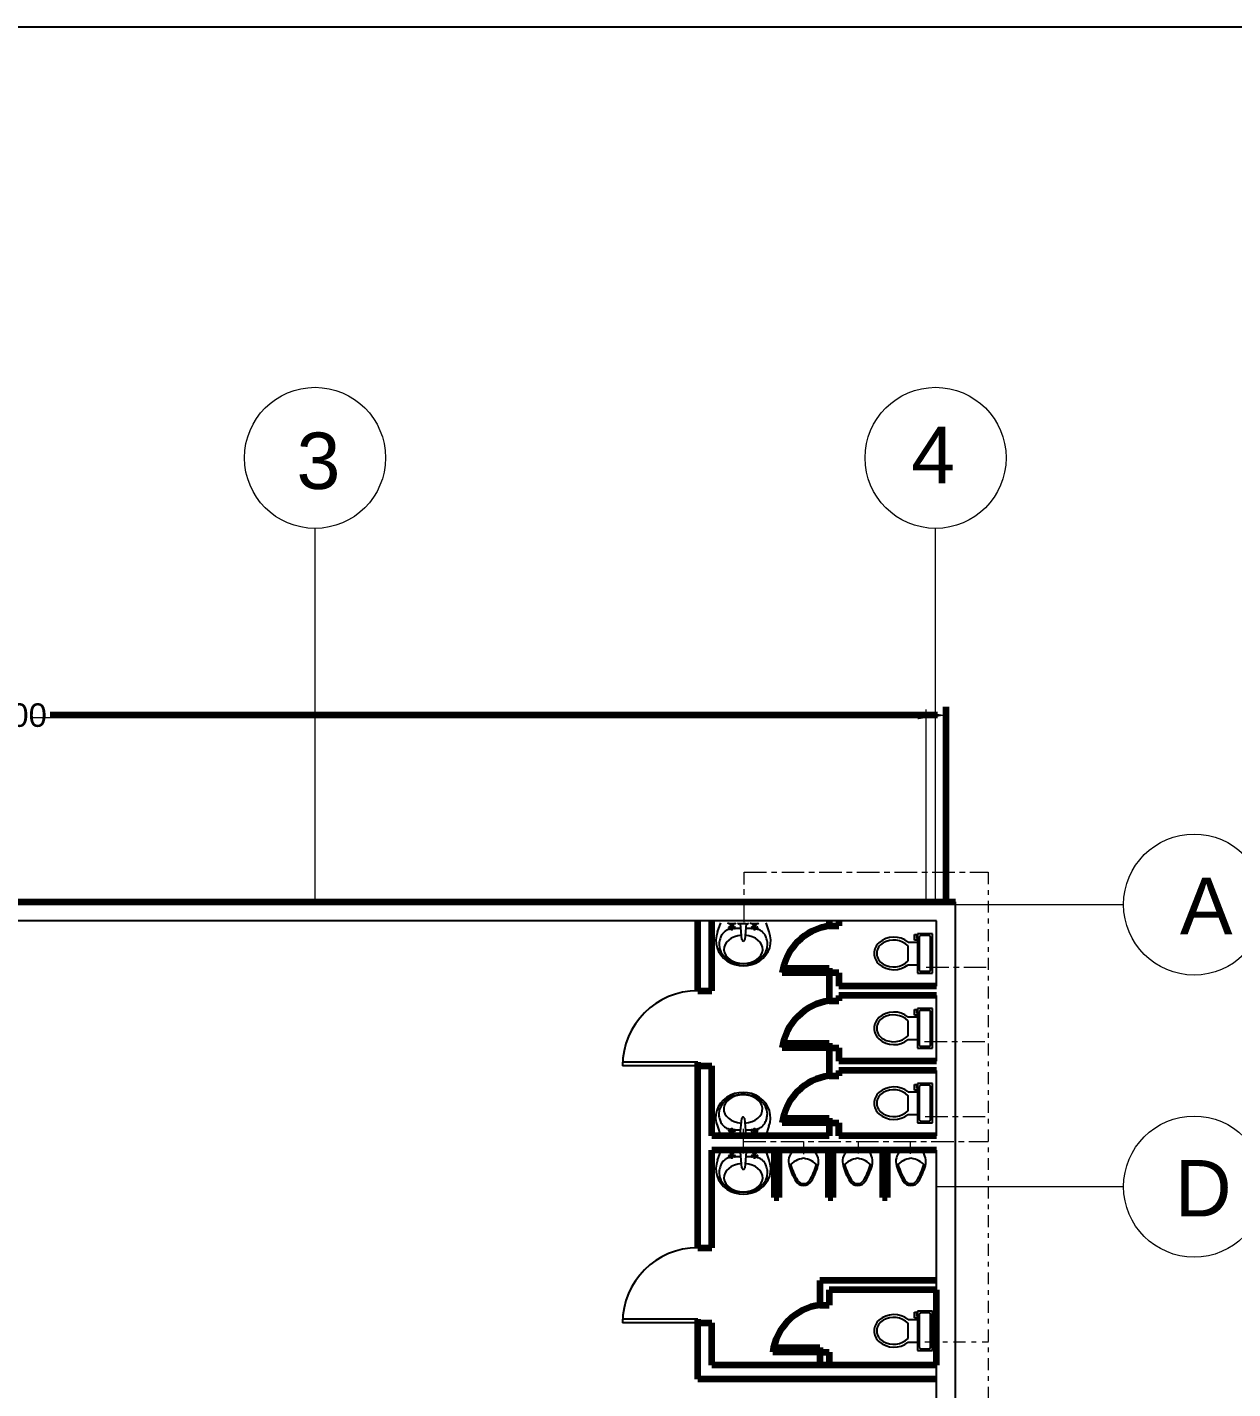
# Model space of a CAD drawing. Header units: millimetres. Extents: x 2391 to 3323, y 1596 to 2537.
# Drawn here: x 2777.02 to 2802.67, y 2199.11 to 2228.07 of the extents above; entities that cross this region are included whole.
import ezdxf

# ---------------------------------------------------------------- set-up
doc = ezdxf.new("R2010")
doc.units = ezdxf.units.MM
doc.linetypes.add('ACAD_ISO08W100', pattern=[36, 24, -3, 6, -3])
doc.linetypes.add('DASHDOT', pattern=[25.4, 12.7, -6.35, 0, -6.35])
for name, color, linetype in [('dimensions', 203, 'Continuous'), ('doors', 31, 'Continuous'), ('doors and windows schedule', 11, 'Continuous'), ('exterior wall', 140, 'Continuous'), ('interior wall', 191, 'Continuous'), ('Lightning text', 211, 'Continuous'), ('Plumbing symbols', 30, 'Continuous')]:
    doc.layers.add(name, color=color, linetype=linetype)
doc.styles.get("Standard").update_dxf_attribs({"font": 'arial.ttf'})

msp = doc.modelspace()

# ---------------------------------------------------------------- linework, layer by layer
at = {"color": 11, "true_color": 0xf27172}
msp.add_line((3009.654, 2228.067), (2684.734, 2228.067), dxfattribs=at)
at = {"color": 0, "linetype": 'ByBlock'}
for p, q in [((2791.71, 2208.825), (2791.775, 2209.021)), ((2791.921, 2209.021), (2791.939, 2209.01)), ((2791.939, 2208.874), (2791.923, 2208.868)), ((2791.939, 2209.01), (2791.955, 2209.004)), ((2791.957, 2208.879), (2791.939, 2208.874)), ((2791.942, 2208.922), (2791.94, 2208.914)), ((2791.94, 2208.914), (2791.942, 2208.906)), ((2791.947, 2208.927), (2791.942, 2208.922)), ((2791.942, 2208.906), (2791.947, 2208.901)), ((2791.955, 2208.929), (2791.947, 2208.927)), ((2791.947, 2208.901), (2791.955, 2208.899)), ((2791.955, 2209.004), (2792.075, 2209.004)), ((2791.968, 2208.999), (2791.955, 2209.004)), ((2791.962, 2208.927), (2791.955, 2208.929)), ((2791.955, 2208.899), (2791.962, 2208.901)), ((2791.974, 2208.884), (2791.957, 2208.879)), ((2791.968, 2208.922), (2791.962, 2208.927)), ((2791.962, 2208.901), (2791.968, 2208.906)), ((2791.979, 2208.99), (2791.968, 2208.999)), ((2791.985, 2208.922), (2791.968, 2208.922)), ((2791.97, 2208.914), (2791.968, 2208.922)), ((2791.968, 2208.906), (2791.97, 2208.914)), ((2791.985, 2208.906), (2791.968, 2208.906)), ((2791.991, 2208.887), (2791.974, 2208.884)), ((2791.987, 2208.978), (2791.979, 2208.99)), ((2792.045, 2208.982), (2791.985, 2208.982)), ((2791.987, 2208.929), (2791.985, 2208.914)), ((2791.985, 2208.914), (2791.987, 2208.899)), ((2791.991, 2208.965), (2791.987, 2208.978)), ((2791.992, 2208.944), (2791.987, 2208.929)), ((2791.987, 2208.899), (2791.992, 2208.884)), ((2791.992, 2208.951), (2791.991, 2208.965)), ((2792.037, 2208.951), (2791.992, 2208.951)), ((2791.992, 2208.951), (2791.992, 2208.944)), ((2791.992, 2208.944), (2792.037, 2208.944)), ((2791.992, 2208.884), (2792.003, 2208.878)), ((2792.002, 2208.922), (2792, 2208.914)), ((2792, 2208.914), (2792.002, 2208.906)), ((2792.007, 2208.927), (2792.002, 2208.922)), ((2792.002, 2208.906), (2792.007, 2208.901)), ((2792.003, 2208.878), (2792.015, 2208.877)), ((2792.015, 2208.929), (2792.007, 2208.927)), ((2792.007, 2208.901), (2792.015, 2208.899)), ((2792.022, 2208.927), (2792.015, 2208.929)), ((2792.015, 2208.899), (2792.022, 2208.901)), ((2792.015, 2208.877), (2792.027, 2208.878)), ((2792.028, 2208.922), (2792.022, 2208.927)), ((2792.022, 2208.901), (2792.028, 2208.906)), ((2792.027, 2208.878), (2792.037, 2208.884)), ((2792.03, 2208.914), (2792.028, 2208.922)), ((2792.028, 2208.906), (2792.03, 2208.914)), ((2792.038, 2208.964), (2792.037, 2208.951)), ((2792.037, 2208.944), (2792.037, 2208.951)), ((2792.043, 2208.929), (2792.037, 2208.944)), ((2792.037, 2208.884), (2792.043, 2208.899)), ((2792.042, 2208.976), (2792.038, 2208.964)), ((2792.044, 2208.895), (2792.041, 2208.894)), ((2792.049, 2208.987), (2792.042, 2208.976)), ((2792.045, 2208.914), (2792.043, 2208.929)), ((2792.043, 2208.899), (2792.045, 2208.914)), ((2792.044, 2208.922), (2792.062, 2208.922)), ((2792.062, 2208.906), (2792.044, 2208.906)), ((2792.061, 2208.896), (2792.044, 2208.895)), ((2792.059, 2208.996), (2792.049, 2208.987)), ((2792.07, 2209.001), (2792.059, 2208.996)), ((2792.062, 2208.922), (2792.06, 2208.914)), ((2792.06, 2208.914), (2792.062, 2208.906)), ((2792.078, 2208.897), (2792.061, 2208.896)), ((2792.067, 2208.927), (2792.062, 2208.922)), ((2792.062, 2208.906), (2792.067, 2208.901)), ((2792.075, 2208.929), (2792.067, 2208.927)), ((2792.067, 2208.901), (2792.075, 2208.899)), ((2792.082, 2209.004), (2792.07, 2209.001)), ((2792.075, 2209.004), (2792.087, 2209.005)), ((2792.082, 2208.927), (2792.075, 2208.929)), ((2792.075, 2208.899), (2792.082, 2208.901)), ((2792.095, 2208.897), (2792.078, 2208.897)), ((2792.088, 2208.922), (2792.082, 2208.927)), ((2792.082, 2208.901), (2792.088, 2208.906)), ((2792.087, 2209.005), (2792.097, 2209.01)), ((2792.09, 2208.914), (2792.088, 2208.922)), ((2792.088, 2208.906), (2792.09, 2208.914)), ((2792.111, 2208.897), (2792.095, 2208.897)), ((2792.097, 2209.01), (2792.107, 2209.021)), ((2792.127, 2208.897), (2792.111, 2208.897)), ((2792.143, 2208.897), (2792.127, 2208.897)), ((2792.137, 2209.021), (2792.138, 2209.014)), ((2792.138, 2209.014), (2792.141, 2209.007)), ((2792.141, 2209.007), (2792.146, 2209.002)), ((2792.143, 2208.897), (2792.143, 2208.897)), ((2792.158, 2208.897), (2792.143, 2208.897)), ((2792.146, 2209.002), (2792.153, 2208.999)), ((2792.153, 2208.999), (2792.16, 2208.999)), ((2792.173, 2208.897), (2792.158, 2208.897)), ((2792.197, 2208.999), (2792.16, 2208.999)), ((2792.188, 2208.897), (2792.173, 2208.897)), ((2792.206, 2208.897), (2792.188, 2208.897)), ((2792.317, 2208.999), (2792.197, 2208.999)), ((2792.227, 2208.661), (2792.197, 2208.999)), ((2792.317, 2208.999), (2792.287, 2208.661)), ((2792.326, 2208.897), (2792.308, 2208.897)), ((2792.317, 2208.999), (2792.347, 2208.999)), ((2792.342, 2208.897), (2792.326, 2208.897)), ((2792.358, 2208.897), (2792.342, 2208.897)), ((2792.347, 2208.999), (2792.355, 2208.999)), ((2792.355, 2208.999), (2792.362, 2209.002)), ((2792.374, 2208.897), (2792.358, 2208.897)), ((2792.362, 2209.002), (2792.367, 2209.007)), ((2792.367, 2209.007), (2792.37, 2209.014)), ((2792.37, 2209.014), (2792.37, 2209.021)), ((2792.389, 2208.897), (2792.374, 2208.897)), ((2792.389, 2208.897), (2792.389, 2208.897)), ((2792.405, 2208.897), (2792.389, 2208.897)), ((2792.401, 2209.021), (2792.419, 2209.01)), ((2792.42, 2208.897), (2792.405, 2208.897)), ((2792.419, 2209.01), (2792.435, 2209.004)), ((2792.422, 2208.922), (2792.42, 2208.914)), ((2792.42, 2208.914), (2792.422, 2208.906)), ((2792.435, 2208.897), (2792.42, 2208.897)), ((2792.428, 2208.927), (2792.422, 2208.922)), ((2792.422, 2208.906), (2792.428, 2208.901)), ((2792.435, 2208.929), (2792.428, 2208.927)), ((2792.428, 2208.901), (2792.435, 2208.899)), ((2792.435, 2209.004), (2792.555, 2209.004)), ((2792.448, 2208.999), (2792.435, 2209.004)), ((2792.443, 2208.927), (2792.435, 2208.929)), ((2792.435, 2208.899), (2792.443, 2208.901)), ((2792.449, 2208.896), (2792.435, 2208.897)), ((2792.448, 2208.922), (2792.443, 2208.927)), ((2792.443, 2208.901), (2792.448, 2208.906)), ((2792.459, 2208.99), (2792.448, 2208.999)), ((2792.45, 2208.914), (2792.448, 2208.922)), ((2792.465, 2208.922), (2792.448, 2208.922)), ((2792.448, 2208.906), (2792.45, 2208.914)), ((2792.465, 2208.906), (2792.448, 2208.906)), ((2792.468, 2208.895), (2792.449, 2208.896)), ((2792.467, 2208.978), (2792.459, 2208.99)), ((2792.525, 2208.982), (2792.465, 2208.982)), ((2792.467, 2208.929), (2792.465, 2208.914)), ((2792.465, 2208.914), (2792.467, 2208.899)), ((2792.472, 2208.965), (2792.467, 2208.978)), ((2792.473, 2208.944), (2792.467, 2208.929)), ((2792.467, 2208.899), (2792.473, 2208.884)), ((2792.473, 2208.951), (2792.472, 2208.965)), ((2792.518, 2208.951), (2792.473, 2208.951)), ((2792.473, 2208.951), (2792.473, 2208.944)), ((2792.473, 2208.944), (2792.518, 2208.944)), ((2792.473, 2208.884), (2792.483, 2208.878)), ((2792.482, 2208.922), (2792.48, 2208.914)), ((2792.48, 2208.914), (2792.482, 2208.906)), ((2792.488, 2208.927), (2792.482, 2208.922)), ((2792.482, 2208.906), (2792.488, 2208.901)), ((2792.483, 2208.878), (2792.495, 2208.877)), ((2792.495, 2208.929), (2792.488, 2208.927)), ((2792.488, 2208.901), (2792.495, 2208.899)), ((2792.503, 2208.927), (2792.495, 2208.929)), ((2792.495, 2208.899), (2792.503, 2208.901)), ((2792.495, 2208.877), (2792.507, 2208.878)), ((2792.508, 2208.922), (2792.503, 2208.927)), ((2792.503, 2208.901), (2792.508, 2208.906)), ((2792.507, 2208.878), (2792.518, 2208.884)), ((2792.51, 2208.914), (2792.508, 2208.922)), ((2792.508, 2208.906), (2792.51, 2208.914)), ((2792.522, 2208.976), (2792.518, 2208.964)), ((2792.518, 2208.964), (2792.518, 2208.951)), ((2792.518, 2208.944), (2792.518, 2208.951)), ((2792.523, 2208.929), (2792.518, 2208.944)), ((2792.518, 2208.884), (2792.523, 2208.899)), ((2792.526, 2208.887), (2792.519, 2208.889)), ((2792.529, 2208.987), (2792.522, 2208.976)), ((2792.525, 2208.914), (2792.523, 2208.929)), ((2792.523, 2208.899), (2792.525, 2208.914)), ((2792.525, 2208.922), (2792.542, 2208.922)), ((2792.542, 2208.906), (2792.525, 2208.906)), ((2792.543, 2208.884), (2792.526, 2208.887)), ((2792.539, 2208.996), (2792.529, 2208.987)), ((2792.55, 2209.001), (2792.539, 2208.996)), ((2792.542, 2208.922), (2792.54, 2208.914)), ((2792.54, 2208.914), (2792.542, 2208.906)), ((2792.548, 2208.927), (2792.542, 2208.922)), ((2792.542, 2208.906), (2792.548, 2208.901)), ((2792.559, 2208.879), (2792.543, 2208.884)), ((2792.555, 2208.929), (2792.548, 2208.927)), ((2792.548, 2208.901), (2792.555, 2208.899)), ((2792.563, 2209.004), (2792.55, 2209.001)), ((2792.555, 2209.004), (2792.567, 2209.005)), ((2792.563, 2208.927), (2792.555, 2208.929)), ((2792.555, 2208.899), (2792.563, 2208.901)), ((2792.576, 2208.874), (2792.559, 2208.879)), ((2792.568, 2208.922), (2792.563, 2208.927)), ((2792.563, 2208.901), (2792.568, 2208.906)), ((2792.567, 2209.005), (2792.577, 2209.01)), ((2792.57, 2208.914), (2792.568, 2208.922)), ((2792.568, 2208.906), (2792.57, 2208.914)), ((2792.593, 2208.868), (2792.576, 2208.874)), ((2792.577, 2209.01), (2792.587, 2209.021)), ((2792.805, 2208.825), (2792.74, 2209.021)), ((2791.742, 2208.58), (2791.741, 2208.566)), ((2791.745, 2208.606), (2791.742, 2208.58)), ((2791.749, 2208.632), (2791.745, 2208.606)), ((2791.755, 2208.657), (2791.749, 2208.632)), ((2791.762, 2208.681), (2791.755, 2208.657)), ((2791.769, 2208.704), (2791.762, 2208.681)), ((2791.778, 2208.726), (2791.769, 2208.704)), ((2791.787, 2208.745), (2791.778, 2208.726)), ((2791.778, 2208.726), (2791.778, 2208.726)), ((2791.797, 2208.764), (2791.787, 2208.745)), ((2791.808, 2208.78), (2791.797, 2208.764)), ((2791.82, 2208.795), (2791.808, 2208.78)), ((2791.833, 2208.809), (2791.82, 2208.795)), ((2791.846, 2208.822), (2791.833, 2208.809)), ((2791.86, 2208.833), (2791.846, 2208.822)), ((2791.875, 2208.843), (2791.86, 2208.833)), ((2791.89, 2208.853), (2791.875, 2208.843)), ((2791.875, 2208.843), (2791.875, 2208.843)), ((2791.906, 2208.861), (2791.89, 2208.853)), ((2791.923, 2208.868), (2791.906, 2208.861)), ((2792.227, 2208.661), (2792.229, 2208.652)), ((2792.229, 2208.652), (2792.233, 2208.644)), ((2792.233, 2208.644), (2792.24, 2208.637)), ((2792.24, 2208.637), (2792.248, 2208.633)), ((2792.248, 2208.633), (2792.257, 2208.631)), ((2792.257, 2208.631), (2792.267, 2208.633)), ((2792.267, 2208.633), (2792.275, 2208.637)), ((2792.275, 2208.637), (2792.282, 2208.644)), ((2792.282, 2208.644), (2792.286, 2208.652)), ((2792.286, 2208.652), (2792.287, 2208.661)), ((2792.609, 2208.861), (2792.593, 2208.868)), ((2792.625, 2208.853), (2792.609, 2208.861)), ((2792.64, 2208.843), (2792.625, 2208.853)), ((2792.64, 2208.843), (2792.64, 2208.843)), ((2792.655, 2208.833), (2792.64, 2208.843)), ((2792.669, 2208.822), (2792.655, 2208.833)), ((2792.682, 2208.809), (2792.669, 2208.822)), ((2792.695, 2208.795), (2792.682, 2208.809)), ((2792.707, 2208.78), (2792.695, 2208.795)), ((2792.718, 2208.764), (2792.707, 2208.78)), ((2792.728, 2208.745), (2792.718, 2208.764)), ((2792.737, 2208.726), (2792.728, 2208.745)), ((2792.737, 2208.726), (2792.737, 2208.726)), ((2792.746, 2208.704), (2792.737, 2208.726)), ((2792.753, 2208.681), (2792.746, 2208.704)), ((2792.76, 2208.657), (2792.753, 2208.681)), ((2792.766, 2208.632), (2792.76, 2208.657)), ((2792.77, 2208.606), (2792.766, 2208.632)), ((2792.773, 2208.58), (2792.77, 2208.606)), ((2792.774, 2208.566), (2792.773, 2208.58)), ((2795.765, 2208.608), (2795.959, 2208.608)), ((2795.899, 2208.768), (2795.939, 2208.768)), ((2795.899, 2208.648), (2795.899, 2208.768)), ((2795.959, 2208.648), (2795.899, 2208.648)), ((2795.939, 2208.768), (2795.939, 2208.688)), ((2795.939, 2208.688), (2795.959, 2208.688)), ((2795.959, 2208.788), (2795.959, 2207.948)), ((2796.279, 2208.788), (2795.959, 2208.788)), ((2795.999, 2208.708), (2795.999, 2208.028)), ((2796.199, 2208.748), (2796.039, 2208.748)), ((2796.239, 2208.028), (2796.239, 2208.708)), ((2796.279, 2207.948), (2796.279, 2208.788)), ((2795.765, 2208.208), (2795.765, 2208.528)), ((2795.765, 2208.128), (2795.959, 2208.128)), ((2795.959, 2207.948), (2796.279, 2207.948)), ((2796.039, 2207.988), (2796.199, 2207.988)), ((2795.899, 2207.176), (2795.939, 2207.176)), ((2795.899, 2207.056), (2795.899, 2207.176)), ((2795.939, 2207.176), (2795.939, 2207.096)), ((2795.959, 2207.196), (2795.959, 2206.356)), ((2796.279, 2207.196), (2795.959, 2207.196)), ((2796.199, 2207.156), (2796.039, 2207.156)), ((2796.279, 2206.356), (2796.279, 2207.196)), ((2795.765, 2207.016), (2795.959, 2207.016)), ((2795.765, 2206.616), (2795.765, 2206.936)), ((2795.959, 2207.056), (2795.899, 2207.056)), ((2795.939, 2207.096), (2795.959, 2207.096)), ((2795.999, 2207.116), (2795.999, 2206.436)), ((2796.239, 2206.436), (2796.239, 2207.116)), ((2795.765, 2206.536), (2795.959, 2206.536)), ((2795.959, 2206.356), (2796.279, 2206.356)), ((2796.039, 2206.396), (2796.199, 2206.396)), ((2795.765, 2205.423), (2795.959, 2205.423)), ((2795.899, 2205.583), (2795.939, 2205.583)), ((2795.899, 2205.463), (2795.899, 2205.583)), ((2795.959, 2205.463), (2795.899, 2205.463)), ((2795.939, 2205.583), (2795.939, 2205.503)), ((2795.939, 2205.503), (2795.959, 2205.503)), ((2795.959, 2205.603), (2795.959, 2204.763)), ((2796.279, 2205.603), (2795.959, 2205.603)), ((2795.999, 2205.523), (2795.999, 2204.843)), ((2796.199, 2205.563), (2796.039, 2205.563)), ((2796.239, 2204.843), (2796.239, 2205.523)), ((2796.279, 2204.763), (2796.279, 2205.603)), ((2795.765, 2205.023), (2795.765, 2205.343)), ((2791.735, 2204.95), (2791.736, 2204.936)), ((2791.736, 2204.936), (2791.739, 2204.91)), ((2791.739, 2204.91), (2791.744, 2204.884)), ((2791.744, 2204.884), (2791.749, 2204.859)), ((2791.749, 2204.859), (2791.756, 2204.835)), ((2791.756, 2204.835), (2791.763, 2204.812)), ((2792.192, 2204.517), (2792.222, 2204.855)), ((2792.223, 2204.864), (2792.222, 2204.855)), ((2792.227, 2204.872), (2792.223, 2204.864)), ((2792.234, 2204.879), (2792.227, 2204.872)), ((2792.242, 2204.883), (2792.234, 2204.879)), ((2792.252, 2204.885), (2792.242, 2204.883)), ((2792.261, 2204.883), (2792.252, 2204.885)), ((2792.269, 2204.879), (2792.261, 2204.883)), ((2792.276, 2204.872), (2792.269, 2204.879)), ((2792.28, 2204.864), (2792.276, 2204.872)), ((2792.282, 2204.855), (2792.28, 2204.864)), ((2792.282, 2204.855), (2792.312, 2204.517)), ((2792.74, 2204.812), (2792.748, 2204.835)), ((2792.748, 2204.835), (2792.754, 2204.859)), ((2792.754, 2204.859), (2792.76, 2204.884)), ((2792.76, 2204.884), (2792.764, 2204.91)), ((2792.764, 2204.91), (2792.767, 2204.936)), ((2792.767, 2204.936), (2792.768, 2204.95)), ((2795.765, 2204.943), (2795.959, 2204.943)), ((2791.704, 2204.691), (2791.769, 2204.495)), ((2791.763, 2204.812), (2791.772, 2204.791)), ((2791.772, 2204.791), (2791.781, 2204.771)), ((2791.772, 2204.791), (2791.772, 2204.791)), ((2791.781, 2204.771), (2791.791, 2204.753)), ((2791.791, 2204.753), (2791.802, 2204.736)), ((2791.802, 2204.736), (2791.814, 2204.721)), ((2791.814, 2204.721), (2791.827, 2204.707)), ((2791.827, 2204.707), (2791.84, 2204.694)), ((2791.84, 2204.694), (2791.854, 2204.683)), ((2791.854, 2204.683), (2791.869, 2204.673)), ((2791.869, 2204.673), (2791.884, 2204.664)), ((2791.869, 2204.673), (2791.869, 2204.673)), ((2791.884, 2204.664), (2791.9, 2204.655)), ((2791.9, 2204.655), (2791.916, 2204.648)), ((2791.916, 2204.648), (2791.933, 2204.642)), ((2791.933, 2204.642), (2791.95, 2204.637)), ((2791.941, 2204.61), (2791.939, 2204.602)), ((2791.939, 2204.602), (2791.941, 2204.595)), ((2791.947, 2204.615), (2791.941, 2204.61)), ((2791.941, 2204.595), (2791.947, 2204.589)), ((2791.954, 2204.617), (2791.947, 2204.615)), ((2791.947, 2204.589), (2791.954, 2204.587)), ((2791.95, 2204.637), (2791.966, 2204.632)), ((2791.962, 2204.615), (2791.954, 2204.617)), ((2791.954, 2204.587), (2791.962, 2204.589)), ((2791.967, 2204.61), (2791.962, 2204.615)), ((2791.962, 2204.589), (2791.967, 2204.595)), ((2791.966, 2204.632), (2791.983, 2204.629)), ((2791.967, 2204.61), (2791.984, 2204.61)), ((2791.969, 2204.602), (2791.967, 2204.61)), ((2791.967, 2204.595), (2791.969, 2204.602)), ((2791.984, 2204.595), (2791.967, 2204.595)), ((2791.97, 2204.521), (2791.98, 2204.529)), ((2791.98, 2204.529), (2791.987, 2204.54)), ((2791.983, 2204.629), (2791.99, 2204.627)), ((2791.986, 2204.618), (2791.984, 2204.602)), ((2791.984, 2204.602), (2791.986, 2204.587)), ((2791.984, 2204.535), (2792.044, 2204.535)), ((2791.992, 2204.632), (2791.986, 2204.618)), ((2791.986, 2204.587), (2791.992, 2204.572)), ((2791.987, 2204.54), (2791.991, 2204.552)), ((2791.991, 2204.552), (2791.992, 2204.565)), ((2792.002, 2204.638), (2791.992, 2204.632)), ((2792.037, 2204.572), (2791.992, 2204.572)), ((2791.992, 2204.572), (2791.992, 2204.565)), ((2791.992, 2204.565), (2792.037, 2204.565)), ((2792.001, 2204.61), (2791.999, 2204.602)), ((2791.999, 2204.602), (2792.001, 2204.595)), ((2792.007, 2204.615), (2792.001, 2204.61)), ((2792.001, 2204.595), (2792.007, 2204.589)), ((2792.014, 2204.64), (2792.002, 2204.638)), ((2792.014, 2204.617), (2792.007, 2204.615)), ((2792.007, 2204.589), (2792.014, 2204.587)), ((2792.026, 2204.638), (2792.014, 2204.64)), ((2792.022, 2204.615), (2792.014, 2204.617)), ((2792.014, 2204.587), (2792.022, 2204.589)), ((2792.027, 2204.61), (2792.022, 2204.615)), ((2792.022, 2204.589), (2792.027, 2204.595)), ((2792.037, 2204.632), (2792.026, 2204.638)), ((2792.029, 2204.602), (2792.027, 2204.61)), ((2792.027, 2204.595), (2792.029, 2204.602)), ((2792.042, 2204.618), (2792.037, 2204.632)), ((2792.037, 2204.572), (2792.042, 2204.587)), ((2792.037, 2204.565), (2792.037, 2204.572)), ((2792.037, 2204.565), (2792.038, 2204.551)), ((2792.038, 2204.551), (2792.042, 2204.538)), ((2792.041, 2204.621), (2792.06, 2204.62)), ((2792.044, 2204.602), (2792.042, 2204.618)), ((2792.042, 2204.587), (2792.044, 2204.602)), ((2792.042, 2204.538), (2792.05, 2204.526)), ((2792.044, 2204.61), (2792.061, 2204.61)), ((2792.044, 2204.595), (2792.061, 2204.595)), ((2792.05, 2204.526), (2792.061, 2204.518)), ((2792.061, 2204.61), (2792.059, 2204.602)), ((2792.059, 2204.602), (2792.061, 2204.595)), ((2792.06, 2204.62), (2792.075, 2204.619)), ((2792.067, 2204.615), (2792.061, 2204.61)), ((2792.061, 2204.595), (2792.067, 2204.589)), ((2792.074, 2204.617), (2792.067, 2204.615)), ((2792.067, 2204.589), (2792.074, 2204.587)), ((2792.082, 2204.615), (2792.074, 2204.617)), ((2792.074, 2204.587), (2792.082, 2204.589)), ((2792.075, 2204.619), (2792.089, 2204.619)), ((2792.087, 2204.61), (2792.082, 2204.615)), ((2792.082, 2204.589), (2792.087, 2204.595)), ((2792.089, 2204.602), (2792.087, 2204.61)), ((2792.087, 2204.595), (2792.089, 2204.602)), ((2792.089, 2204.619), (2792.104, 2204.619)), ((2792.104, 2204.619), (2792.12, 2204.619)), ((2792.12, 2204.619), (2792.135, 2204.619)), ((2792.12, 2204.619), (2792.12, 2204.619)), ((2792.135, 2204.619), (2792.151, 2204.619)), ((2792.151, 2204.619), (2792.167, 2204.619)), ((2792.167, 2204.619), (2792.184, 2204.619)), ((2792.184, 2204.619), (2792.201, 2204.619)), ((2792.303, 2204.619), (2792.321, 2204.619)), ((2792.321, 2204.619), (2792.336, 2204.619)), ((2792.336, 2204.619), (2792.351, 2204.619)), ((2792.351, 2204.619), (2792.366, 2204.619)), ((2792.366, 2204.619), (2792.382, 2204.619)), ((2792.366, 2204.619), (2792.366, 2204.619)), ((2792.382, 2204.619), (2792.398, 2204.619)), ((2792.398, 2204.619), (2792.414, 2204.619)), ((2792.414, 2204.619), (2792.431, 2204.62)), ((2792.421, 2204.61), (2792.419, 2204.602)), ((2792.419, 2204.602), (2792.421, 2204.595)), ((2792.427, 2204.615), (2792.421, 2204.61)), ((2792.421, 2204.595), (2792.427, 2204.589)), ((2792.434, 2204.617), (2792.427, 2204.615)), ((2792.427, 2204.589), (2792.434, 2204.587)), ((2792.431, 2204.62), (2792.448, 2204.62)), ((2792.442, 2204.615), (2792.434, 2204.617)), ((2792.434, 2204.587), (2792.442, 2204.589)), ((2792.447, 2204.61), (2792.442, 2204.615)), ((2792.442, 2204.589), (2792.447, 2204.595)), ((2792.449, 2204.602), (2792.447, 2204.61)), ((2792.447, 2204.61), (2792.465, 2204.61)), ((2792.447, 2204.595), (2792.449, 2204.602)), ((2792.465, 2204.595), (2792.447, 2204.595)), ((2792.448, 2204.62), (2792.465, 2204.622)), ((2792.451, 2204.521), (2792.46, 2204.529)), ((2792.46, 2204.529), (2792.467, 2204.54)), ((2792.466, 2204.618), (2792.464, 2204.602)), ((2792.464, 2204.602), (2792.466, 2204.587)), ((2792.464, 2204.535), (2792.524, 2204.535)), ((2792.465, 2204.622), (2792.468, 2204.622)), ((2792.472, 2204.632), (2792.466, 2204.618)), ((2792.466, 2204.587), (2792.472, 2204.572)), ((2792.467, 2204.54), (2792.471, 2204.552)), ((2792.471, 2204.552), (2792.472, 2204.565)), ((2792.482, 2204.638), (2792.472, 2204.632)), ((2792.517, 2204.572), (2792.472, 2204.572)), ((2792.472, 2204.572), (2792.472, 2204.565)), ((2792.472, 2204.565), (2792.517, 2204.565)), ((2792.481, 2204.61), (2792.479, 2204.602)), ((2792.479, 2204.602), (2792.481, 2204.595)), ((2792.487, 2204.615), (2792.481, 2204.61)), ((2792.481, 2204.595), (2792.487, 2204.589)), ((2792.494, 2204.64), (2792.482, 2204.638)), ((2792.494, 2204.617), (2792.487, 2204.615)), ((2792.487, 2204.589), (2792.494, 2204.587)), ((2792.506, 2204.638), (2792.494, 2204.64)), ((2792.502, 2204.615), (2792.494, 2204.617)), ((2792.494, 2204.587), (2792.502, 2204.589)), ((2792.507, 2204.61), (2792.502, 2204.615)), ((2792.502, 2204.589), (2792.507, 2204.595)), ((2792.517, 2204.632), (2792.506, 2204.638)), ((2792.509, 2204.602), (2792.507, 2204.61)), ((2792.507, 2204.595), (2792.509, 2204.602)), ((2792.522, 2204.618), (2792.517, 2204.632)), ((2792.517, 2204.572), (2792.522, 2204.587)), ((2792.517, 2204.565), (2792.517, 2204.572)), ((2792.517, 2204.565), (2792.518, 2204.551)), ((2792.518, 2204.629), (2792.535, 2204.632)), ((2792.518, 2204.551), (2792.522, 2204.538)), ((2792.524, 2204.602), (2792.522, 2204.618)), ((2792.522, 2204.587), (2792.524, 2204.602)), ((2792.522, 2204.538), (2792.531, 2204.526)), ((2792.524, 2204.61), (2792.541, 2204.61)), ((2792.524, 2204.595), (2792.541, 2204.595)), ((2792.531, 2204.526), (2792.541, 2204.518)), ((2792.535, 2204.632), (2792.552, 2204.637)), ((2792.541, 2204.61), (2792.539, 2204.602)), ((2792.539, 2204.602), (2792.541, 2204.595)), ((2792.547, 2204.615), (2792.541, 2204.61)), ((2792.541, 2204.595), (2792.547, 2204.589)), ((2792.554, 2204.617), (2792.547, 2204.615)), ((2792.547, 2204.589), (2792.554, 2204.587)), ((2792.552, 2204.637), (2792.57, 2204.642)), ((2792.562, 2204.615), (2792.554, 2204.617)), ((2792.554, 2204.587), (2792.562, 2204.589)), ((2792.567, 2204.61), (2792.562, 2204.615)), ((2792.562, 2204.589), (2792.567, 2204.595)), ((2792.569, 2204.602), (2792.567, 2204.61)), ((2792.567, 2204.595), (2792.569, 2204.602)), ((2792.57, 2204.642), (2792.587, 2204.648)), ((2792.587, 2204.648), (2792.603, 2204.655)), ((2792.603, 2204.655), (2792.619, 2204.664)), ((2792.619, 2204.664), (2792.634, 2204.673)), ((2792.634, 2204.673), (2792.649, 2204.683)), ((2792.634, 2204.673), (2792.634, 2204.673)), ((2792.649, 2204.683), (2792.663, 2204.694)), ((2792.663, 2204.694), (2792.677, 2204.707)), ((2792.677, 2204.707), (2792.689, 2204.721)), ((2792.689, 2204.721), (2792.701, 2204.736)), ((2792.701, 2204.736), (2792.712, 2204.753)), ((2792.712, 2204.753), (2792.722, 2204.771)), ((2792.722, 2204.771), (2792.731, 2204.791)), ((2792.731, 2204.791), (2792.74, 2204.812)), ((2792.731, 2204.791), (2792.731, 2204.791)), ((2792.799, 2204.691), (2792.734, 2204.495)), ((2795.959, 2204.763), (2796.279, 2204.763)), ((2796.039, 2204.803), (2796.199, 2204.803)), ((2791.932, 2204.506), (2791.922, 2204.495)), ((2791.942, 2204.511), (2791.932, 2204.506)), ((2791.954, 2204.512), (2791.942, 2204.511)), ((2791.947, 2204.512), (2791.959, 2204.515)), ((2792.074, 2204.512), (2791.954, 2204.512)), ((2791.959, 2204.515), (2791.97, 2204.521)), ((2792.061, 2204.518), (2792.074, 2204.512)), ((2792.09, 2204.506), (2792.074, 2204.512)), ((2792.108, 2204.495), (2792.09, 2204.506)), ((2792.142, 2204.509), (2792.139, 2204.502)), ((2792.139, 2204.502), (2792.139, 2204.495)), ((2792.147, 2204.515), (2792.142, 2204.509)), ((2792.154, 2204.517), (2792.147, 2204.515)), ((2792.162, 2204.517), (2792.154, 2204.517)), ((2792.192, 2204.517), (2792.162, 2204.517)), ((2792.192, 2204.517), (2792.312, 2204.517)), ((2792.312, 2204.517), (2792.349, 2204.517)), ((2792.357, 2204.517), (2792.349, 2204.517)), ((2792.363, 2204.514), (2792.357, 2204.517)), ((2792.368, 2204.509), (2792.363, 2204.514)), ((2792.371, 2204.502), (2792.368, 2204.509)), ((2792.372, 2204.495), (2792.371, 2204.502)), ((2792.412, 2204.506), (2792.402, 2204.495)), ((2792.423, 2204.511), (2792.412, 2204.506)), ((2792.434, 2204.512), (2792.423, 2204.511)), ((2792.427, 2204.512), (2792.439, 2204.515)), ((2792.554, 2204.512), (2792.434, 2204.512)), ((2792.439, 2204.515), (2792.451, 2204.521)), ((2792.541, 2204.518), (2792.554, 2204.512)), ((2792.57, 2204.506), (2792.554, 2204.512)), ((2792.588, 2204.495), (2792.57, 2204.506)), ((2791.71, 2203.97), (2791.775, 2204.166)), ((2791.833, 2203.953), (2791.82, 2203.94)), ((2791.846, 2203.966), (2791.833, 2203.953)), ((2791.86, 2203.977), (2791.846, 2203.966)), ((2791.875, 2203.987), (2791.86, 2203.977)), ((2791.89, 2203.997), (2791.875, 2203.987)), ((2791.875, 2203.987), (2791.875, 2203.987)), ((2791.906, 2204.005), (2791.89, 2203.997)), ((2791.923, 2204.012), (2791.906, 2204.005)), ((2791.921, 2204.166), (2791.939, 2204.154)), ((2791.939, 2204.018), (2791.923, 2204.012)), ((2791.939, 2204.154), (2791.955, 2204.148)), ((2791.957, 2204.023), (2791.939, 2204.018)), ((2791.942, 2204.066), (2791.94, 2204.058)), ((2791.94, 2204.058), (2791.942, 2204.051)), ((2791.947, 2204.071), (2791.942, 2204.066)), ((2791.942, 2204.051), (2791.947, 2204.045)), ((2791.955, 2204.073), (2791.947, 2204.071)), ((2791.947, 2204.045), (2791.955, 2204.043)), ((2791.955, 2204.148), (2792.075, 2204.148)), ((2791.968, 2204.143), (2791.955, 2204.148)), ((2791.962, 2204.071), (2791.955, 2204.073)), ((2791.955, 2204.043), (2791.962, 2204.045)), ((2791.974, 2204.028), (2791.957, 2204.023)), ((2791.968, 2204.066), (2791.962, 2204.071)), ((2791.962, 2204.045), (2791.968, 2204.051)), ((2791.979, 2204.134), (2791.968, 2204.143)), ((2791.985, 2204.066), (2791.968, 2204.066)), ((2791.97, 2204.058), (2791.968, 2204.066)), ((2791.968, 2204.051), (2791.97, 2204.058)), ((2791.985, 2204.051), (2791.968, 2204.051)), ((2791.991, 2204.031), (2791.974, 2204.028)), ((2791.987, 2204.123), (2791.979, 2204.134)), ((2792.045, 2204.126), (2791.985, 2204.126)), ((2791.987, 2204.074), (2791.985, 2204.058)), ((2791.985, 2204.058), (2791.987, 2204.043)), ((2791.991, 2204.109), (2791.987, 2204.123)), ((2791.992, 2204.088), (2791.987, 2204.074)), ((2791.987, 2204.043), (2791.992, 2204.028)), ((2791.992, 2204.096), (2791.991, 2204.109)), ((2792.037, 2204.096), (2791.992, 2204.096)), ((2791.992, 2204.096), (2791.992, 2204.088)), ((2791.992, 2204.088), (2792.037, 2204.088)), ((2791.992, 2204.028), (2792.003, 2204.022)), ((2792.002, 2204.066), (2792, 2204.058)), ((2792, 2204.058), (2792.002, 2204.051)), ((2792.007, 2204.071), (2792.002, 2204.066)), ((2792.002, 2204.051), (2792.007, 2204.045)), ((2792.003, 2204.022), (2792.015, 2204.021)), ((2792.015, 2204.073), (2792.007, 2204.071)), ((2792.007, 2204.045), (2792.015, 2204.043)), ((2792.022, 2204.071), (2792.015, 2204.073)), ((2792.015, 2204.043), (2792.022, 2204.045)), ((2792.015, 2204.021), (2792.027, 2204.022)), ((2792.028, 2204.066), (2792.022, 2204.071)), ((2792.022, 2204.045), (2792.028, 2204.051)), ((2792.027, 2204.022), (2792.037, 2204.028)), ((2792.03, 2204.058), (2792.028, 2204.066)), ((2792.028, 2204.051), (2792.03, 2204.058)), ((2792.038, 2204.108), (2792.037, 2204.096)), ((2792.037, 2204.088), (2792.037, 2204.096)), ((2792.043, 2204.074), (2792.037, 2204.088)), ((2792.037, 2204.028), (2792.043, 2204.043)), ((2792.042, 2204.12), (2792.038, 2204.108)), ((2792.044, 2204.039), (2792.041, 2204.038)), ((2792.049, 2204.131), (2792.042, 2204.12)), ((2792.045, 2204.058), (2792.043, 2204.074)), ((2792.043, 2204.043), (2792.045, 2204.058)), ((2792.044, 2204.066), (2792.062, 2204.066)), ((2792.062, 2204.051), (2792.044, 2204.051)), ((2792.061, 2204.04), (2792.044, 2204.039)), ((2792.059, 2204.14), (2792.049, 2204.131)), ((2792.07, 2204.145), (2792.059, 2204.14)), ((2792.062, 2204.066), (2792.06, 2204.058)), ((2792.06, 2204.058), (2792.062, 2204.051)), ((2792.078, 2204.041), (2792.061, 2204.04)), ((2792.067, 2204.071), (2792.062, 2204.066)), ((2792.062, 2204.051), (2792.067, 2204.045)), ((2792.075, 2204.073), (2792.067, 2204.071)), ((2792.067, 2204.045), (2792.075, 2204.043)), ((2792.082, 2204.148), (2792.07, 2204.145)), ((2792.075, 2204.148), (2792.087, 2204.149)), ((2792.082, 2204.071), (2792.075, 2204.073)), ((2792.075, 2204.043), (2792.082, 2204.045)), ((2792.095, 2204.041), (2792.078, 2204.041)), ((2792.088, 2204.066), (2792.082, 2204.071)), ((2792.082, 2204.045), (2792.088, 2204.051)), ((2792.087, 2204.149), (2792.097, 2204.155)), ((2792.09, 2204.058), (2792.088, 2204.066)), ((2792.088, 2204.051), (2792.09, 2204.058)), ((2792.111, 2204.041), (2792.095, 2204.041)), ((2792.097, 2204.155), (2792.107, 2204.166)), ((2792.127, 2204.041), (2792.111, 2204.041)), ((2792.143, 2204.041), (2792.127, 2204.041)), ((2792.137, 2204.166), (2792.138, 2204.158)), ((2792.138, 2204.158), (2792.141, 2204.151)), ((2792.141, 2204.151), (2792.146, 2204.146)), ((2792.143, 2204.041), (2792.143, 2204.041)), ((2792.158, 2204.041), (2792.143, 2204.041)), ((2792.146, 2204.146), (2792.153, 2204.143)), ((2792.153, 2204.143), (2792.16, 2204.143)), ((2792.173, 2204.041), (2792.158, 2204.041)), ((2792.197, 2204.143), (2792.16, 2204.143)), ((2792.188, 2204.041), (2792.173, 2204.041)), ((2792.206, 2204.041), (2792.188, 2204.041)), ((2792.317, 2204.143), (2792.197, 2204.143)), ((2792.227, 2203.805), (2792.197, 2204.143)), ((2792.317, 2204.143), (2792.287, 2203.805)), ((2792.326, 2204.041), (2792.308, 2204.041)), ((2792.317, 2204.143), (2792.347, 2204.143)), ((2792.342, 2204.041), (2792.326, 2204.041)), ((2792.358, 2204.041), (2792.342, 2204.041)), ((2792.347, 2204.143), (2792.355, 2204.143)), ((2792.355, 2204.143), (2792.362, 2204.146)), ((2792.374, 2204.041), (2792.358, 2204.041)), ((2792.362, 2204.146), (2792.367, 2204.151)), ((2792.367, 2204.151), (2792.37, 2204.158)), ((2792.37, 2204.158), (2792.37, 2204.166)), ((2792.389, 2204.041), (2792.374, 2204.041)), ((2792.389, 2204.041), (2792.389, 2204.041)), ((2792.405, 2204.041), (2792.389, 2204.041)), ((2792.401, 2204.166), (2792.419, 2204.154)), ((2792.42, 2204.041), (2792.405, 2204.041)), ((2792.419, 2204.154), (2792.435, 2204.148)), ((2792.422, 2204.066), (2792.42, 2204.058)), ((2792.42, 2204.058), (2792.422, 2204.051)), ((2792.435, 2204.041), (2792.42, 2204.041)), ((2792.428, 2204.071), (2792.422, 2204.066)), ((2792.422, 2204.051), (2792.428, 2204.045)), ((2792.435, 2204.073), (2792.428, 2204.071)), ((2792.428, 2204.045), (2792.435, 2204.043)), ((2792.435, 2204.148), (2792.555, 2204.148)), ((2792.448, 2204.143), (2792.435, 2204.148)), ((2792.443, 2204.071), (2792.435, 2204.073)), ((2792.435, 2204.043), (2792.443, 2204.045)), ((2792.449, 2204.04), (2792.435, 2204.041)), ((2792.448, 2204.066), (2792.443, 2204.071)), ((2792.443, 2204.045), (2792.448, 2204.051)), ((2792.459, 2204.134), (2792.448, 2204.143)), ((2792.45, 2204.058), (2792.448, 2204.066)), ((2792.465, 2204.066), (2792.448, 2204.066)), ((2792.448, 2204.051), (2792.45, 2204.058)), ((2792.465, 2204.051), (2792.448, 2204.051)), ((2792.468, 2204.039), (2792.449, 2204.04)), ((2792.467, 2204.123), (2792.459, 2204.134)), ((2792.525, 2204.126), (2792.465, 2204.126)), ((2792.467, 2204.074), (2792.465, 2204.058)), ((2792.465, 2204.058), (2792.467, 2204.043)), ((2792.472, 2204.109), (2792.467, 2204.123)), ((2792.473, 2204.088), (2792.467, 2204.074)), ((2792.467, 2204.043), (2792.473, 2204.028)), ((2792.473, 2204.096), (2792.472, 2204.109)), ((2792.518, 2204.096), (2792.473, 2204.096)), ((2792.473, 2204.096), (2792.473, 2204.088)), ((2792.473, 2204.088), (2792.518, 2204.088)), ((2792.473, 2204.028), (2792.483, 2204.022)), ((2792.482, 2204.066), (2792.48, 2204.058)), ((2792.48, 2204.058), (2792.482, 2204.051)), ((2792.488, 2204.071), (2792.482, 2204.066)), ((2792.482, 2204.051), (2792.488, 2204.045)), ((2792.483, 2204.022), (2792.495, 2204.021)), ((2792.495, 2204.073), (2792.488, 2204.071)), ((2792.488, 2204.045), (2792.495, 2204.043)), ((2792.503, 2204.071), (2792.495, 2204.073)), ((2792.495, 2204.043), (2792.503, 2204.045)), ((2792.495, 2204.021), (2792.507, 2204.022)), ((2792.508, 2204.066), (2792.503, 2204.071)), ((2792.503, 2204.045), (2792.508, 2204.051)), ((2792.507, 2204.022), (2792.518, 2204.028)), ((2792.51, 2204.058), (2792.508, 2204.066)), ((2792.508, 2204.051), (2792.51, 2204.058)), ((2792.522, 2204.12), (2792.518, 2204.108)), ((2792.518, 2204.108), (2792.518, 2204.096)), ((2792.518, 2204.088), (2792.518, 2204.096)), ((2792.523, 2204.074), (2792.518, 2204.088)), ((2792.518, 2204.028), (2792.523, 2204.043)), ((2792.526, 2204.032), (2792.519, 2204.033)), ((2792.529, 2204.131), (2792.522, 2204.12)), ((2792.525, 2204.058), (2792.523, 2204.074)), ((2792.523, 2204.043), (2792.525, 2204.058)), ((2792.525, 2204.066), (2792.542, 2204.066)), ((2792.542, 2204.051), (2792.525, 2204.051)), ((2792.543, 2204.028), (2792.526, 2204.032)), ((2792.539, 2204.14), (2792.529, 2204.131)), ((2792.55, 2204.145), (2792.539, 2204.14)), ((2792.542, 2204.066), (2792.54, 2204.058)), ((2792.54, 2204.058), (2792.542, 2204.051)), ((2792.548, 2204.071), (2792.542, 2204.066)), ((2792.542, 2204.051), (2792.548, 2204.045)), ((2792.559, 2204.023), (2792.543, 2204.028)), ((2792.555, 2204.073), (2792.548, 2204.071)), ((2792.548, 2204.045), (2792.555, 2204.043)), ((2792.563, 2204.148), (2792.55, 2204.145)), ((2792.555, 2204.148), (2792.567, 2204.149)), ((2792.563, 2204.071), (2792.555, 2204.073)), ((2792.555, 2204.043), (2792.563, 2204.045)), ((2792.576, 2204.018), (2792.559, 2204.023)), ((2792.568, 2204.066), (2792.563, 2204.071)), ((2792.563, 2204.045), (2792.568, 2204.051)), ((2792.567, 2204.149), (2792.577, 2204.155)), ((2792.57, 2204.058), (2792.568, 2204.066)), ((2792.568, 2204.051), (2792.57, 2204.058)), ((2792.593, 2204.012), (2792.576, 2204.018)), ((2792.577, 2204.155), (2792.587, 2204.166)), ((2792.609, 2204.005), (2792.593, 2204.012)), ((2792.625, 2203.997), (2792.609, 2204.005)), ((2792.64, 2203.987), (2792.625, 2203.997)), ((2792.64, 2203.987), (2792.64, 2203.987)), ((2792.655, 2203.977), (2792.64, 2203.987)), ((2792.669, 2203.966), (2792.655, 2203.977)), ((2792.682, 2203.953), (2792.669, 2203.966)), ((2792.695, 2203.94), (2792.682, 2203.953)), ((2792.805, 2203.97), (2792.74, 2204.166)), ((2793.764, 2204.166), (2793.311, 2204.166)), ((2794.913, 2204.166), (2794.46, 2204.166)), ((2796.049, 2204.166), (2795.596, 2204.166)), ((2791.742, 2203.724), (2791.741, 2203.71)), ((2791.745, 2203.75), (2791.742, 2203.724)), ((2791.749, 2203.776), (2791.745, 2203.75)), ((2791.755, 2203.801), (2791.749, 2203.776)), ((2791.762, 2203.825), (2791.755, 2203.801)), ((2791.769, 2203.848), (2791.762, 2203.825)), ((2791.778, 2203.87), (2791.769, 2203.848)), ((2791.787, 2203.889), (2791.778, 2203.87)), ((2791.778, 2203.87), (2791.778, 2203.87)), ((2791.797, 2203.908), (2791.787, 2203.889)), ((2791.808, 2203.924), (2791.797, 2203.908)), ((2791.82, 2203.94), (2791.808, 2203.924)), ((2792.227, 2203.805), (2792.229, 2203.796)), ((2792.229, 2203.796), (2792.233, 2203.788)), ((2792.233, 2203.788), (2792.24, 2203.781)), ((2792.24, 2203.781), (2792.248, 2203.777)), ((2792.248, 2203.777), (2792.257, 2203.775)), ((2792.257, 2203.775), (2792.267, 2203.777)), ((2792.267, 2203.777), (2792.275, 2203.781)), ((2792.275, 2203.781), (2792.282, 2203.788)), ((2792.282, 2203.788), (2792.286, 2203.796)), ((2792.286, 2203.796), (2792.287, 2203.805)), ((2792.707, 2203.924), (2792.695, 2203.94)), ((2792.718, 2203.908), (2792.707, 2203.924)), ((2792.728, 2203.889), (2792.718, 2203.908)), ((2792.737, 2203.87), (2792.728, 2203.889)), ((2792.737, 2203.87), (2792.737, 2203.87)), ((2792.746, 2203.848), (2792.737, 2203.87)), ((2792.753, 2203.825), (2792.746, 2203.848)), ((2792.76, 2203.801), (2792.753, 2203.825)), ((2792.766, 2203.776), (2792.76, 2203.801)), ((2792.77, 2203.75), (2792.766, 2203.776)), ((2792.773, 2203.724), (2792.77, 2203.75)), ((2792.774, 2203.71), (2792.773, 2203.724)), ((2795.959, 2200.761), (2795.959, 2199.921)), ((2796.279, 2200.761), (2795.959, 2200.761)), ((2796.279, 2199.921), (2796.279, 2200.761)), ((2795.765, 2200.581), (2795.959, 2200.581)), ((2795.765, 2200.181), (2795.765, 2200.501)), ((2795.899, 2200.741), (2795.939, 2200.741)), ((2795.899, 2200.621), (2795.899, 2200.741)), ((2795.959, 2200.621), (2795.899, 2200.621)), ((2795.939, 2200.741), (2795.939, 2200.661)), ((2795.939, 2200.661), (2795.959, 2200.661)), ((2795.999, 2200.681), (2795.999, 2200.001)), ((2796.199, 2200.721), (2796.039, 2200.721)), ((2796.239, 2200.001), (2796.239, 2200.681)), ((2795.765, 2200.101), (2795.959, 2200.101)), ((2795.959, 2199.921), (2796.279, 2199.921)), ((2796.039, 2199.961), (2796.199, 2199.961))]:
    msp.add_line(p, q, dxfattribs=at)
for centre, radius, start, end in [((2795.339, 2208.368), 0.3, 131.0789, 228.9209), ((2795.357, 2208.368), 0.26, 119.5765, 240.4233), ((2795.462, 2208.227), 0.487, 51.4691, 131.0789), ((2795.452, 2208.2), 0.453, 46.3677, 119.5765), ((2796.034, 2208.713), 0.0354, 81.8699, 188.1301), ((2796.204, 2208.713), 0.0354, 351.8699, 98.1301), ((2795.462, 2208.509), 0.487, 228.9209, 308.5307), ((2795.452, 2208.536), 0.453, 240.4233, 313.6321), ((2796.034, 2208.023), 0.0354, 171.8699, 278.1301), ((2796.204, 2208.023), 0.0354, 261.8699, 8.1301), ((2796.034, 2207.121), 0.0354, 81.8699, 188.1301), ((2796.204, 2207.121), 0.0354, 351.8699, 98.1301), ((2795.339, 2206.776), 0.3, 131.0789, 228.9209), ((2795.357, 2206.776), 0.26, 119.5765, 240.4233), ((2795.462, 2206.635), 0.487, 51.4691, 131.0789), ((2795.452, 2206.608), 0.453, 46.3677, 119.5765), ((2795.452, 2206.944), 0.453, 240.4233, 313.6321), ((2795.462, 2206.916), 0.487, 228.9209, 308.5307), ((2796.034, 2206.431), 0.0354, 171.8699, 278.1301), ((2796.204, 2206.431), 0.0354, 261.8699, 8.1301), ((2795.339, 2205.183), 0.3, 131.0789, 228.9209), ((2795.357, 2205.183), 0.26, 119.5765, 240.4233), ((2795.462, 2205.042), 0.487, 51.4691, 131.0789), ((2795.452, 2205.015), 0.453, 46.3677, 119.5765), ((2796.034, 2205.528), 0.0354, 81.8699, 188.1301), ((2796.204, 2205.528), 0.0354, 351.8699, 98.1301), ((2795.462, 2205.324), 0.487, 228.9209, 308.5307), ((2795.452, 2205.351), 0.453, 240.4233, 313.6321), ((2796.034, 2204.838), 0.0354, 171.8699, 278.1301), ((2796.204, 2204.838), 0.0354, 261.8699, 8.1301), ((2793.538, 2203.94), 0.32, 135.0631, 196.3615), ((2793.6, 2203.518), 0.496, 97.1624, 138.0055), ((2793.476, 2203.518), 0.496, 41.9945, 82.8376), ((2793.538, 2203.94), 0.32, 343.6385, 44.9369), ((2794.687, 2203.94), 0.32, 135.0631, 196.3615), ((2794.749, 2203.518), 0.496, 97.1624, 138.0055), ((2794.625, 2203.518), 0.496, 41.9945, 82.8376), ((2794.687, 2203.94), 0.32, 343.6385, 44.9369), ((2795.822, 2203.94), 0.32, 135.0631, 196.3615), ((2795.884, 2203.518), 0.496, 97.1624, 138.0055), ((2795.761, 2203.518), 0.496, 41.9945, 82.8376), ((2795.822, 2203.94), 0.32, 343.6385, 44.9369), ((2794.549, 2204.234), 1.373, 196.2552, 211.1159), ((2794.549, 2204.234), 1.333, 195.294, 211.1159), ((2792.527, 2204.234), 1.333, 328.8841, 344.706), ((2792.527, 2204.234), 1.373, 328.8841, 343.7448), ((2795.698, 2204.234), 1.373, 196.2552, 211.1159), ((2795.698, 2204.234), 1.333, 195.294, 211.1159), ((2793.676, 2204.234), 1.333, 328.8841, 344.706), ((2793.676, 2204.234), 1.373, 328.8841, 343.7448), ((2796.834, 2204.234), 1.373, 196.2552, 211.1159), ((2796.834, 2204.234), 1.333, 195.294, 211.1159), ((2794.811, 2204.234), 1.333, 328.8841, 344.706), ((2794.811, 2204.234), 1.373, 328.8841, 343.7448), ((2793.538, 2203.624), 0.192, 211.1159, 328.8841), ((2793.538, 2203.624), 0.152, 211.1159, 328.8841), ((2794.687, 2203.624), 0.192, 211.1159, 328.8841), ((2794.687, 2203.624), 0.152, 211.1159, 328.8841), ((2795.822, 2203.624), 0.192, 211.1159, 328.8841), ((2795.822, 2203.624), 0.152, 211.1159, 328.8841), ((2795.339, 2200.341), 0.3, 131.0789, 228.9209), ((2795.357, 2200.341), 0.26, 119.5765, 240.4233), ((2795.462, 2200.2), 0.487, 51.4691, 131.0789), ((2795.452, 2200.173), 0.453, 46.3677, 119.5765), ((2796.034, 2200.686), 0.0354, 81.8699, 188.1301), ((2796.204, 2200.686), 0.0354, 351.8699, 98.1301), ((2795.462, 2200.481), 0.487, 228.9209, 308.5307), ((2795.452, 2200.509), 0.453, 240.4233, 313.6321), ((2796.034, 2199.996), 0.0354, 171.8699, 278.1301), ((2796.204, 2199.996), 0.0354, 261.8699, 8.1301)]:
    msp.add_arc(centre, radius, start, end, dxfattribs=at)
for centre, major_axis, ratio, start_param, end_param in [((2792.257, 2208.639), (0.584, 0), 0.916316, 2.786438, 6.63834), ((2792.257, 2208.456), (0.412, 0), 0.730435, 1.664123, 7.760732), ((2792.257, 2208.566), (0.517, 0), 0.815274, 3.141593, 6.283185), ((2792.252, 2204.877), (-0.584, 0), 0.916316, 2.786438, 6.63834), ((2792.252, 2204.95), (-0.517, 0), 0.815274, 3.141593, 6.283185), ((2792.252, 2205.06), (-0.412, 0), 0.730435, 1.664123, 7.760732), ((2792.257, 2203.783), (0.584, 0), 0.916316, 2.786438, 6.63834), ((2792.257, 2203.71), (0.517, 0), 0.815274, 3.141593, 6.283185), ((2792.257, 2203.6), (0.412, 0), 0.730435, 1.664123, 7.760732)]:
    msp.add_ellipse(centre, major_axis=major_axis, ratio=ratio, start_param=start_param, end_param=end_param, dxfattribs=at)
at = {"layer": 'dimensions', "lineweight": 13}
for p, q in [((2796.146, 2209.47), (2796.146, 2213.557)), ((2795.966, 2213.377), (2777.089, 2213.377))]:
    msp.add_line(p, q, dxfattribs=at)
at = {"layer": 'dimensions', "lineweight": 100}
for p, q in [((2796.568, 2209.526), (2796.568, 2213.613)), ((2796.388, 2213.433), (2777.51, 2213.433))]:
    msp.add_line(p, q, dxfattribs=at)
at = {"layer": 'dimensions'}
for points in [[(2795.966, 2213.407), (2795.966, 2213.347), (2796.146, 2213.377)], [(2796.388, 2213.463), (2796.388, 2213.403), (2796.568, 2213.433)]]:
    msp.add_solid(points, dxfattribs=at)
at = {"layer": 'doors', "lineweight": 100}
for p, q in [((2793.102, 2208.052), (2794.085, 2208.052)), ((2794.085, 2208.052), (2794.085, 2207.952)), ((2794.085, 2207.952), (2793.085, 2207.952)), ((2794.085, 2206.359), (2793.085, 2206.359)), ((2793.102, 2206.459), (2794.085, 2206.459)), ((2794.085, 2206.459), (2794.085, 2206.359)), ((2793.102, 2204.867), (2794.085, 2204.867)), ((2794.085, 2204.867), (2794.085, 2204.767)), ((2794.085, 2204.767), (2793.085, 2204.767)), ((2792.902, 2199.99), (2793.885, 2199.99)), ((2793.885, 2199.99), (2793.885, 2199.89)), ((2793.885, 2199.89), (2792.885, 2199.89))]:
    msp.add_line(p, q, dxfattribs=at)
at = {"layer": 'doors'}
for p, q in [((2791.288, 2205.976), (2789.688, 2205.976)), ((2791.288, 2206.056), (2789.69, 2206.056)), ((2791.288, 2206.056), (2791.288, 2205.976)), ((2791.288, 2200.51), (2789.688, 2200.51)), ((2791.288, 2200.59), (2789.69, 2200.59)), ((2791.288, 2200.59), (2791.288, 2200.51))]:
    msp.add_line(p, q, dxfattribs=at)
at = {"layer": 'doors', "lineweight": 100}
for centre in [(2794.233, 2207.804), (2794.233, 2206.212), (2794.233, 2204.619), (2794.033, 2199.742)]:
    msp.add_arc(centre, 1.157, 97.3409, 172.6591, dxfattribs=at)
at = {"layer": 'doors'}
for centre in [(2791.288, 2205.976), (2791.288, 2200.51)]:
    msp.add_arc(centre, 1.6, 90, 180, dxfattribs=at)
at = {"layer": 'exterior wall', "lineweight": 100}
msp.add_line((2756.368, 2209.464), (2796.768, 2209.464), dxfattribs=at)
at = {"layer": 'exterior wall'}
for p, q in [((2796.768, 2179.464), (2796.768, 2209.464)), ((2794.285, 2209.064), (2756.768, 2209.064)), ((2796.368, 2209.064), (2794.285, 2209.064)), ((2796.368, 2207.672), (2796.368, 2209.064)), ((2796.368, 2206.079), (2796.368, 2207.472)), ((2796.368, 2204.487), (2796.368, 2205.879)), ((2796.368, 2197.764), (2796.368, 2204.187))]:
    msp.add_line(p, q, dxfattribs=at)
at = {"layer": 'interior wall', "lineweight": 100}
for p, q in [((2791.288, 2207.576), (2791.288, 2209.064)), ((2791.588, 2207.576), (2791.588, 2209.064)), ((2794.085, 2209.064), (2794.085, 2208.952)), ((2794.085, 2208.952), (2794.285, 2208.952)), ((2794.285, 2209.064), (2794.285, 2208.952)), ((2794.085, 2208.052), (2794.085, 2207.359)), ((2794.285, 2207.952), (2794.085, 2207.952)), ((2794.285, 2207.952), (2794.285, 2207.672)), ((2791.288, 2207.576), (2791.588, 2207.576)), ((2796.368, 2207.672), (2794.285, 2207.672)), ((2796.368, 2207.472), (2794.285, 2207.472)), ((2794.285, 2207.472), (2794.285, 2207.359)), ((2794.085, 2207.359), (2794.285, 2207.359)), ((2794.085, 2206.459), (2794.085, 2205.767)), ((2794.085, 2206.359), (2794.285, 2206.359)), ((2794.285, 2206.359), (2794.285, 2206.079)), ((2791.288, 2202.11), (2791.288, 2206.056)), ((2791.288, 2205.976), (2791.588, 2205.976)), ((2791.588, 2204.487), (2791.588, 2205.976)), ((2796.368, 2206.079), (2794.285, 2206.079)), ((2794.085, 2205.767), (2794.285, 2205.767)), ((2796.368, 2205.879), (2794.285, 2205.879)), ((2794.285, 2205.879), (2794.285, 2205.767)), ((2794.085, 2204.867), (2794.085, 2204.487)), ((2794.085, 2204.767), (2794.285, 2204.767)), ((2794.285, 2204.767), (2794.285, 2204.487)), ((2794.285, 2204.487), (2794.285, 2204.767)), ((2794.085, 2204.487), (2791.588, 2204.487)), ((2796.368, 2204.487), (2794.285, 2204.487)), ((2791.588, 2202.11), (2791.588, 2204.187)), ((2796.368, 2204.187), (2791.588, 2204.187)), ((2796.368, 2204.187), (2792.913, 2204.187)), ((2792.913, 2204.187), (2792.913, 2203.176)), ((2793.013, 2204.187), (2793.013, 2203.176)), ((2794.064, 2204.187), (2794.064, 2203.176)), ((2794.164, 2204.187), (2794.164, 2203.176)), ((2795.214, 2204.187), (2795.214, 2203.176)), ((2795.314, 2204.187), (2795.314, 2203.176)), ((2792.913, 2203.176), (2793.013, 2203.176)), ((2794.064, 2203.176), (2794.164, 2203.176)), ((2795.214, 2203.176), (2795.314, 2203.176)), ((2791.288, 2202.11), (2791.588, 2202.11)), ((2796.368, 2201.41), (2793.885, 2201.41)), ((2793.885, 2201.41), (2793.885, 2200.89)), ((2796.368, 2201.21), (2794.085, 2201.21)), ((2794.085, 2201.21), (2794.085, 2200.89)), ((2796.368, 2199.61), (2796.368, 2201.21)), ((2793.885, 2200.89), (2794.085, 2200.89)), ((2791.288, 2199.31), (2791.288, 2200.59)), ((2791.288, 2199.31), (2791.288, 2200.51)), ((2791.288, 2200.51), (2791.588, 2200.51)), ((2791.588, 2199.61), (2791.588, 2200.51)), ((2793.885, 2199.99), (2793.885, 2199.61)), ((2796.368, 2199.61), (2791.588, 2199.61)), ((2793.885, 2199.89), (2794.085, 2199.89)), ((2794.085, 2199.89), (2794.085, 2199.61)), ((2796.368, 2199.31), (2791.288, 2199.31))]:
    msp.add_line(p, q, dxfattribs=at)
at = {"layer": 'Lightning text', "linetype": 'ByBlock', "lineweight": 13, "ltscale": 0.02}
for p, q in [((2783.146, 2209.408), (2783.146, 2217.408)), ((2796.346, 2209.408), (2796.346, 2217.408)), ((2796.346, 2209.408), (2800.346, 2209.408)), ((2796.346, 2203.408), (2800.346, 2203.408))]:
    msp.add_line(p, q, dxfattribs=at)
for centre in [(2783.146, 2218.908), (2796.346, 2218.908), (2801.846, 2209.408), (2801.846, 2203.408)]:
    msp.add_circle(centre, 1.5, dxfattribs=at)
at = {"layer": 'Plumbing symbols', "linetype": 'ACAD_ISO08W100', "lineweight": 13, "ltscale": 0.02}
for p, q in [((2792.273, 2209.036), (2792.273, 2210.097)), ((2792.273, 2210.097), (2797.467, 2210.097)), ((2796.145, 2208.075), (2797.467, 2208.075)), ((2796.112, 2206.497), (2797.479, 2206.497)), ((2796.124, 2204.901), (2797.463, 2204.901)), ((2792.254, 2204.634), (2792.254, 2204.365)), ((2792.254, 2204.365), (2792.254, 2204.113)), ((2792.254, 2204.365), (2797.467, 2204.365)), ((2793.545, 2204.096), (2793.545, 2204.367)), ((2794.705, 2204.116), (2794.705, 2204.361)), ((2795.813, 2204.108), (2795.813, 2204.365))]:
    msp.add_line(p, q, dxfattribs=at)
at = {"layer": 'Plumbing symbols', "linetype": 'DASHDOT', "lineweight": 13, "ltscale": 0.02}
for p, q in [((2797.467, 2210.097), (2797.467, 2175.594)), ((2796.121, 2200.106), (2797.475, 2200.106))]:
    msp.add_line(p, q, dxfattribs=at)

# ---------------------------------------------------------------- texts
at = {"layer": 'dimensions', "lineweight": 100, "insert": (2776.568, 2213.433), "char_height": 0.5, "attachment_point": 5}
msp.add_mtext('\\A1;40.00', dxfattribs=at)
at = {"layer": 'doors and windows schedule'}
for s, p in [('3', (2782.753, 2218.246)), ('4', (2795.83, 2218.368)), ('A', (2801.544, 2208.776)), ('D', (2801.433, 2202.774))]:
    msp.add_text(s, height=1.2, dxfattribs=at).set_placement(p)

doc.saveas('drawing.dxf')
